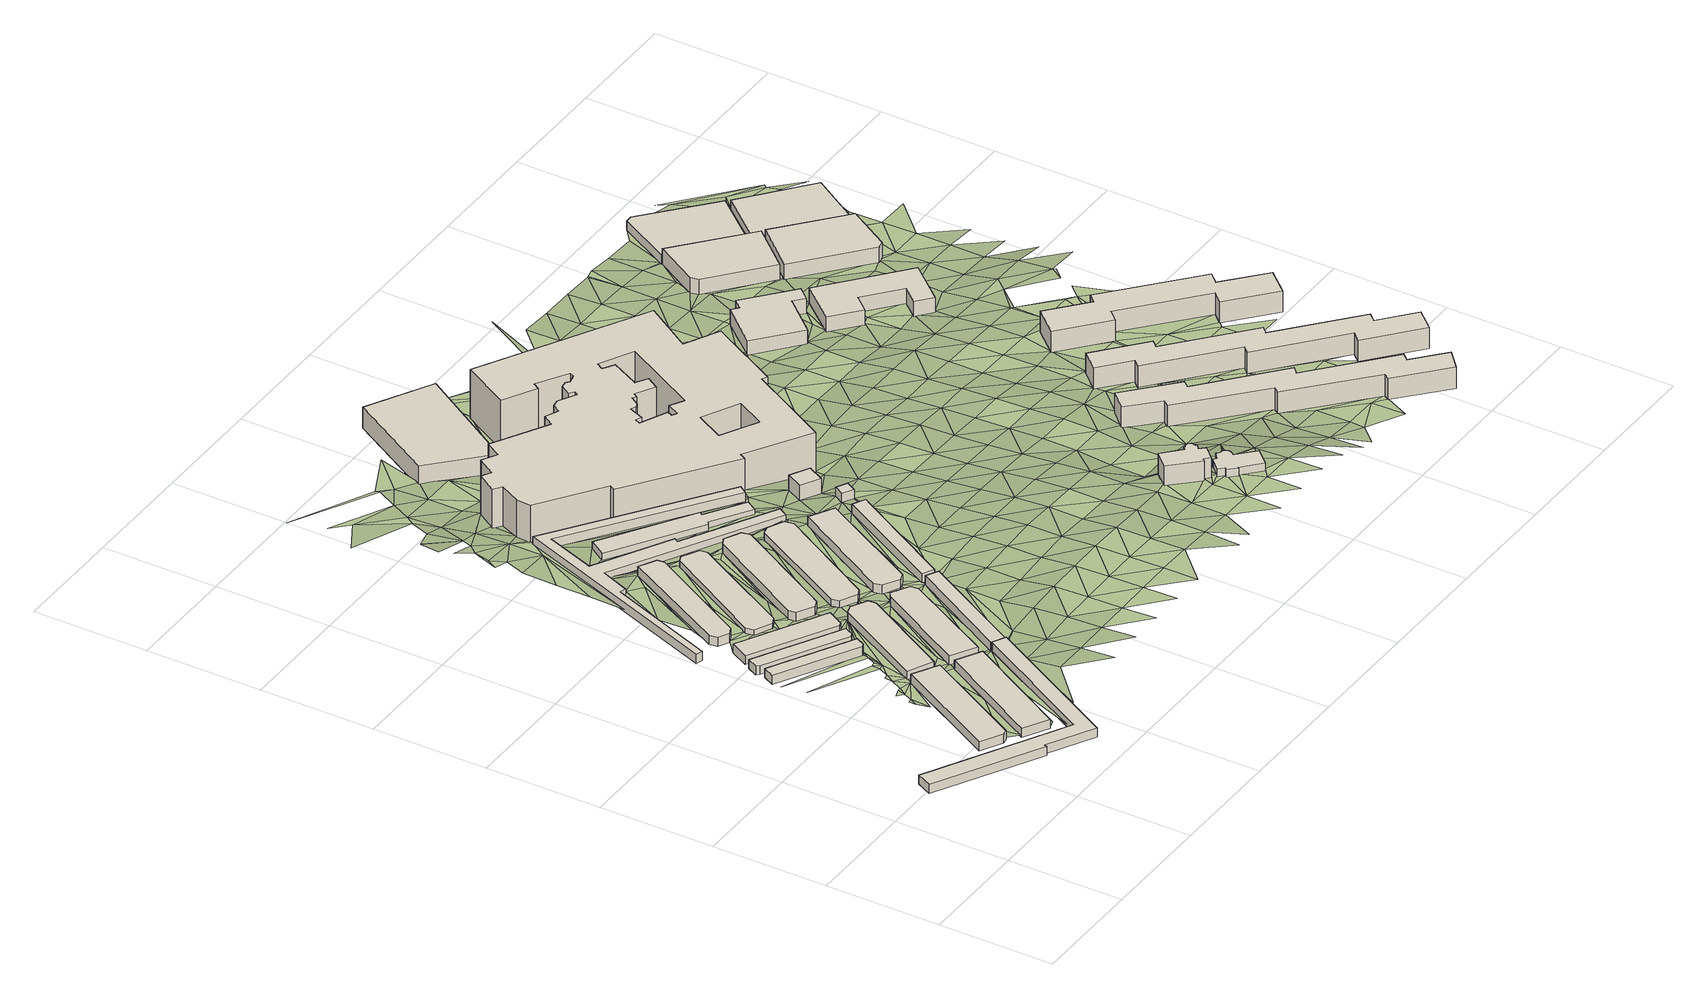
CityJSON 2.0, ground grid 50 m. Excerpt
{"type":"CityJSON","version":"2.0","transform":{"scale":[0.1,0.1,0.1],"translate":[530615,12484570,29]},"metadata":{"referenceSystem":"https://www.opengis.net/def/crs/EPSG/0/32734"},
"CityObjects":{
"building1":{"type":"Building","attributes":{"building":"warehouse","building:levels":1,"building_height":4.1,"plus_code":"4FRW3F64+XH9","ground_height":46.76,"roof_height":50.86},"geometry":[{"type":"Solid","lod":"1","boundaries":[[[[0,1,2,3]],[[1,4,5,2]],[[4,6,7,5]],[[6,8,9,7]],[[8,10,11,9]],[[10,12,13,11]],[[12,14,15,13]],[[14,0,3,15]],[[3,2,5,7,9,11,13,15]],[[14,12,10,8,6,4,1,0]]]]}]},
"building2":{"type":"Building","attributes":{"building":"warehouse","building:levels":1,"building_height":4.1,"plus_code":"4FRW3F74+3M9","ground_height":46.77,"roof_height":50.87},"geometry":[{"type":"Solid","lod":"1","boundaries":[[[[16,17,18,19]],[[17,20,21,18]],[[20,22,23,21]],[[22,24,25,23]],[[24,16,19,25]],[[19,18,21,23,25]],[[24,22,20,17,16]]]]}]},
"building3":{"type":"Building","attributes":{"building":"warehouse","building:levels":1,"building_height":4.1,"plus_code":"4FRW3F74+2QM","ground_height":46.76,"roof_height":50.86},"geometry":[{"type":"Solid","lod":"1","boundaries":[[[[26,27,28,29]],[[27,30,31,28]],[[30,32,33,31]],[[32,26,29,33]],[[29,28,31,33]],[[32,30,27,26]]]]}]},
"building4":{"type":"Building","attributes":{"building":"warehouse","building:levels":1,"building_height":4.1,"plus_code":"4FRW3F74+7MX","ground_height":46.23,"roof_height":50.33},"geometry":[{"type":"Solid","lod":"1","boundaries":[[[[34,35,36,37]],[[35,38,39,36]],[[38,40,41,39]],[[40,42,43,41]],[[42,34,37,43]],[[37,36,39,41,43]],[[42,40,38,35,34]]]]}]},
"building5":{"type":"Building","attributes":{"building":"warehouse","building:levels":1,"building_height":4.1,"plus_code":"4FRW3F74+8PF","ground_height":45.76,"roof_height":49.86},"geometry":[{"type":"Solid","lod":"1","boundaries":[[[[44,45,46,47]],[[45,48,49,46]],[[48,50,51,49]],[[50,52,53,51]],[[52,54,55,53]],[[54,44,47,55]],[[47,46,49,51,53,55]],[[54,52,50,48,45,44]]]]}]},
"building6":{"type":"Building","attributes":{"building":"warehouse","building:levels":1,"building_height":4.1,"plus_code":"4FRW3F74+9P4","ground_height":45.61,"roof_height":49.71},"geometry":[{"type":"Solid","lod":"1","boundaries":[[[[56,57,58,59]],[[57,60,61,58]],[[60,62,63,61]],[[62,64,65,63]],[[64,56,59,65]],[[59,58,61,63,65]],[[64,62,60,57,56]]]]}]},
"building7":{"type":"Building","attributes":{"building":"warehouse","building:levels":1,"building_height":4.1,"plus_code":"4FRW3F74+6RJ","ground_height":45.65,"roof_height":49.75},"geometry":[{"type":"Solid","lod":"1","boundaries":[[[[66,67,68,69]],[[67,70,71,68]],[[70,72,73,71]],[[72,74,75,73]],[[74,76,77,75]],[[76,66,69,77]],[[69,68,71,73,75,77]],[[76,74,72,70,67,66]]]]}]},
"building8":{"type":"Building","attributes":{"building":"warehouse","building:levels":1,"building_height":4.1,"plus_code":"4FRW3F74+GP9","ground_height":44.74,"roof_height":48.84},"geometry":[{"type":"Solid","lod":"1","boundaries":[[[[78,79,80,81]],[[79,82,83,80]],[[82,84,85,83]],[[84,86,87,85]],[[86,88,89,87]],[[88,90,91,89]],[[90,78,81,91]],[[81,80,83,85,87,89,91]],[[90,88,86,84,82,79,78]]]]}]},
"building9":{"type":"Building","attributes":{"building":"warehouse","building:levels":1,"building_height":4.1,"plus_code":"4FRW3F74+5VW","ground_height":46.12,"roof_height":50.22},"geometry":[{"type":"Solid","lod":"1","boundaries":[[[[92,93,94,95]],[[93,96,97,94]],[[96,98,99,97]],[[98,100,101,99]],[[100,102,103,101]],[[102,92,95,103]],[[95,94,97,99,101,103]],[[102,100,98,96,93,92]]]]}]},
"building10":{"type":"Building","attributes":{"building":"warehouse","building:levels":1,"building_height":4.1,"plus_code":"4FRW3F74+FRJ","ground_height":43.19,"roof_height":47.29},"geometry":[{"type":"Solid","lod":"1","boundaries":[[[[104,105,106,107]],[[105,108,109,106]],[[108,110,111,109]],[[110,112,113,111]],[[112,114,115,113]],[[114,116,117,115]],[[116,118,119,117]],[[118,104,107,119]],[[107,106,109,111,113,115,117,119]],[[118,116,114,112,110,108,105,104]]]]}]},
"building11":{"type":"Building","attributes":{"building":"warehouse","building:levels":1,"building_height":4.1,"plus_code":"4FRW3F74+5WQ","ground_height":45.74,"roof_height":49.84},"geometry":[{"type":"Solid","lod":"1","boundaries":[[[[120,121,122,123]],[[121,124,125,122]],[[124,126,127,125]],[[126,120,123,127]],[[123,122,125,127]],[[126,124,121,120]]]]}]},
"building12":{"type":"Building","attributes":{"building":"warehouse","building:levels":1,"building_height":4.1,"plus_code":"4FRW3F74+FV4","ground_height":45.01,"roof_height":49.11},"geometry":[{"type":"Solid","lod":"1","boundaries":[[[[128,129,130,131]],[[129,132,133,130]],[[132,134,135,133]],[[134,136,137,135]],[[136,138,139,137]],[[138,140,141,139]],[[140,142,143,141]],[[142,128,131,143]],[[131,130,133,135,137,139,141,143]],[[142,140,138,136,134,132,129,128]]]]}]},
"building13":{"type":"Building","attributes":{"building":"warehouse","building:levels":1,"building_height":4.1,"plus_code":"4FRW3F74+JV7","ground_height":41.82,"roof_height":45.92},"geometry":[{"type":"Solid","lod":"1","boundaries":[[[[144,145,146,147]],[[145,148,149,146]],[[148,150,151,149]],[[150,152,153,151]],[[152,154,155,153]],[[154,156,157,155]],[[156,158,159,157]],[[158,160,161,159]],[[160,162,163,161]],[[162,164,165,163]],[[164,166,167,165]],[[166,168,169,167]],[[168,170,171,169]],[[170,144,147,171]],[[147,146,149,151,153,155,157,159,161,163,165,167,169,171]],[[170,168,166,164,162,160,158,156,154,152,150,148,145,144]]]]}]},
"building14":{"type":"Building","attributes":{"building":"warehouse","building:levels":1,"building_height":4.1,"plus_code":"4FRW3F74+CW9","ground_height":43.89,"roof_height":47.99},"geometry":[{"type":"Solid","lod":"1","boundaries":[[[[172,173,174,175]],[[173,176,177,174]],[[176,178,179,177]],[[178,180,181,179]],[[180,182,183,181]],[[182,184,185,183]],[[184,186,187,185]],[[186,172,175,187]],[[175,174,177,179,181,183,185,187]],[[186,184,182,180,178,176,173,172]]]]}]},
"building15":{"type":"Building","attributes":{"building":"warehouse","building:levels":1,"building_height":4.1,"plus_code":"4FRW3F75+92M","ground_height":44.76,"roof_height":48.86},"geometry":[{"type":"Solid","lod":"1","boundaries":[[[[188,189,190,191]],[[189,192,193,190]],[[192,194,195,193]],[[194,196,197,195]],[[196,198,199,197]],[[198,188,191,199]],[[191,190,193,195,197,199]],[[198,196,194,192,189,188]]]]}]},
"building16":{"type":"Building","attributes":{"building":"warehouse","building:levels":1,"building_height":4.1,"plus_code":"4FRW3F74+MW2","ground_height":40.98,"roof_height":45.08},"geometry":[{"type":"Solid","lod":"1","boundaries":[[[[200,201,202,203]],[[201,204,205,202]],[[204,206,207,205]],[[206,208,209,207]],[[208,210,211,209]],[[210,212,213,211]],[[212,214,215,213]],[[214,200,203,215]],[[203,202,205,207,209,211,213,215]],[[214,212,210,208,206,204,201,200]]]]}]},
"building17":{"type":"Building","attributes":{"building":"warehouse","building:levels":1,"building_height":4.1,"plus_code":"4FRW3F75+933","ground_height":44.82,"roof_height":48.92},"geometry":[{"type":"Solid","lod":"1","boundaries":[[[[216,217,218,219]],[[217,220,221,218]],[[220,222,223,221]],[[222,216,219,223]],[[219,218,221,223]],[[222,220,217,216]]]]}]},
"building18":{"type":"Building","attributes":{"building":"yes","building:levels":1,"building_height":4.1,"plus_code":"4FRW3F75+F56","ground_height":43.96,"roof_height":48.06},"geometry":[{"type":"Solid","lod":"1","boundaries":[[[[224,225,226,227]],[[225,228,229,226]],[[228,230,231,229]],[[230,224,227,231]],[[227,226,229,231]],[[230,228,225,224]]]]}]},
"building19":{"type":"Building","attributes":{"address":"Store-All 16 Pickwick Road Salt River Cape Town","building":"office","building:levels":2,"building_height":6.9,"plus_code":"4FRW3F75+G4H","ground_height":42.12,"roof_height":49.02},"geometry":[{"type":"Solid","lod":"1","boundaries":[[[[232,233,234,235]],[[233,236,237,234]],[[236,238,239,237]],[[238,232,235,239]],[[235,234,237,239]],[[238,236,233,232]]]]}]},
"building20":{"type":"Building","attributes":{"building":"parking","building:levels":3,"amenity":"parking","building_height":9.7,"plus_code":"4FRW3F84+2XW","ground_height":35.59,"roof_height":45.29},"geometry":[{"type":"Solid","lod":"1","boundaries":[[[[240,241,242,243]],[[241,244,245,242]],[[244,246,247,245]],[[246,240,243,247]],[[243,242,245,247]],[[246,244,241,240]]]]}]},
"building21":{"type":"Building","attributes":{"address":"Upper East Side 31 Brickfield Road 7935 Cape Town","building":"apartments","building:levels":8,"building:flats":"250","building_height":23.7,"plus_code":"4FRW3F74+QXM","ground_height":33.97,"roof_height":57.67},"geometry":[{"type":"Solid","lod":"1","boundaries":[[[[248,249,250,251]],[[249,252,253,250]],[[252,254,255,253]],[[254,256,257,255]],[[256,258,259,257]],[[258,260,261,259]],[[260,262,263,261]],[[262,264,265,263]],[[264,266,267,265]],[[266,268,269,267]],[[268,270,271,269]],[[270,272,273,271]],[[272,274,275,273]],[[274,276,277,275]],[[276,278,279,277]],[[278,280,281,279]],[[280,282,283,281]],[[282,284,285,283]],[[284,286,287,285]],[[286,288,289,287]],[[288,290,291,289]],[[290,292,293,291]],[[292,294,295,293]],[[294,296,297,295]],[[296,298,299,297]],[[298,300,301,299]],[[300,302,303,301]],[[302,304,305,303]],[[304,306,307,305]],[[306,308,309,307]],[[308,310,311,309]],[[310,312,313,311]],[[312,314,315,313]],[[314,316,317,315]],[[316,318,319,317]],[[318,248,251,319]],[[320,321,322,323]],[[321,324,325,322]],[[324,326,327,325]],[[326,328,329,327]],[[328,330,331,329]],[[330,332,333,331]],[[332,334,335,333]],[[334,336,337,335]],[[336,338,339,337]],[[338,340,341,339]],[[340,342,343,341]],[[342,344,345,343]],[[344,346,347,345]],[[346,348,349,347]],[[348,350,351,349]],[[350,352,353,351]],[[352,354,355,353]],[[354,356,357,355]],[[356,358,359,357]],[[358,360,361,359]],[[360,320,323,361]],[[362,363,364,365]],[[363,366,367,364]],[[366,368,369,367]],[[368,362,365,369]],[[251,250,253,255,257,259,261,263,265,267,269,271,273,275,277,279,281,283,285,287,289,291,293,295,297,299,301,303,305,307,309,311,313,315,317,319],[323,322,325,327,329,331,333,335,337,339,341,343,345,347,349,351,353,355,357,359,361],[365,364,367,369]],[[318,316,314,312,310,308,306,304,302,300,298,296,294,292,290,288,286,284,282,280,278,276,274,272,270,268,266,264,262,260,258,256,254,252,249,248],[360,358,356,354,352,350,348,346,344,342,340,338,336,334,332,330,328,326,324,321,320],[368,366,363,362]]]]}]},
"building22":{"type":"Building","attributes":{"address":"Browning Road Salt River Cape Town","building":"university","building:levels":3,"operator":"Cape Peninsula University of Technology","building_height":9.7,"plus_code":"4FRW3F75+3FM","ground_height":47.12,"roof_height":56.82},"geometry":[{"type":"Solid","lod":"1","boundaries":[[[[370,371,372,373]],[[371,374,375,372]],[[374,376,377,375]],[[376,378,379,377]],[[378,380,381,379]],[[380,382,383,381]],[[382,384,385,383]],[[384,386,387,385]],[[386,388,389,387]],[[388,390,391,389]],[[390,392,393,391]],[[392,394,395,393]],[[394,396,397,395]],[[396,398,399,397]],[[398,370,373,399]],[[373,372,375,377,379,381,383,385,387,389,391,393,395,397,399]],[[398,396,394,392,390,388,386,384,382,380,378,376,374,371,370]]]]}]},
"building23":{"type":"Building","attributes":{"address":"Browning Road Salt River Cape Town","building":"university","building:levels":1,"operator":"Cape Peninsula University of Technology","building_height":4.1,"plus_code":"4FRW3F75+2GG","ground_height":47.12,"roof_height":51.22},"geometry":[{"type":"Solid","lod":"1","boundaries":[[[[400,401,402,403]],[[401,404,405,402]],[[404,406,407,405]],[[406,408,409,407]],[[408,410,411,409]],[[410,412,413,411]],[[412,414,415,413]],[[414,416,417,415]],[[416,418,419,417]],[[418,420,421,419]],[[420,422,423,421]],[[422,424,425,423]],[[424,426,427,425]],[[426,428,429,427]],[[428,430,431,429]],[[430,400,403,431]],[[403,402,405,407,409,411,413,415,417,419,421,423,425,427,429,431]],[[430,428,426,424,422,420,418,416,414,412,410,408,406,404,401,400]]]]}]},
"building24":{"type":"Building","attributes":{"address":"Salt River Cape Town","building":"dormitory","building:levels":3,"beds":"74","residential":"university","building_height":9.7,"plus_code":"4FRW3F75+3QG","ground_height":37.99,"roof_height":47.69},"geometry":[{"type":"Solid","lod":"1","boundaries":[[[[432,433,434,435]],[[433,436,437,434]],[[436,438,439,437]],[[438,440,441,439]],[[440,442,443,441]],[[442,444,445,443]],[[444,446,447,445]],[[446,448,449,447]],[[448,450,451,449]],[[450,452,453,451]],[[452,454,455,453]],[[454,456,457,455]],[[456,458,459,457]],[[458,460,461,459]],[[460,462,463,461]],[[462,432,435,463]],[[435,434,437,439,441,443,445,447,449,451,453,455,457,459,461,463]],[[462,460,458,456,454,452,450,448,446,444,442,440,438,436,433,432]]]]}]},
"building25":{"type":"Building","attributes":{"address":"Salt River Cape Town","building":"industrial","building:levels":2,"building_height":6.9,"plus_code":"4FRW3F75+RH3","ground_height":33.35,"roof_height":40.25},"geometry":[{"type":"Solid","lod":"1","boundaries":[[[[464,465,466,467]],[[465,468,469,466]],[[468,470,471,469]],[[470,472,473,471]],[[472,474,475,473]],[[474,476,477,475]],[[476,478,479,477]],[[478,464,467,479]],[[467,466,469,471,473,475,477,479]],[[478,476,474,472,470,468,465,464]]]]}]},
"building26":{"type":"Building","attributes":{"address":"Salt River Cape Town","building":"dormitory","building:levels":3,"beds":"74","residential":"university","building_height":9.7,"plus_code":"4FRW3F75+5V7","ground_height":37.46,"roof_height":47.16},"geometry":[{"type":"Solid","lod":"1","boundaries":[[[[480,481,482,483]],[[481,484,485,482]],[[484,486,487,485]],[[486,488,489,487]],[[488,490,491,489]],[[490,492,493,491]],[[492,494,495,493]],[[494,496,497,495]],[[496,498,499,497]],[[498,500,501,499]],[[500,502,503,501]],[[502,504,505,503]],[[504,506,507,505]],[[506,508,509,507]],[[508,510,511,509]],[[510,480,483,511]],[[483,482,485,487,489,491,493,495,497,499,501,503,505,507,509,511]],[[510,508,506,504,502,500,498,496,494,492,490,488,486,484,481,480]]]]}]},
"building27":{"type":"Building","attributes":{"address":"Salt River Cape Town","building":"industrial","building:levels":2,"building_height":6.9,"plus_code":"4FRW3F75+MPQ","ground_height":33.35,"roof_height":40.25},"geometry":[{"type":"Solid","lod":"1","boundaries":[[[[512,513,514,515]],[[513,516,517,514]],[[516,518,519,517]],[[518,520,521,519]],[[520,522,523,521]],[[522,524,525,523]],[[524,526,527,525]],[[526,512,515,527]],[[515,514,517,519,521,523,525,527]],[[526,524,522,520,518,516,513,512]]]]}]},
"building28":{"type":"Building","attributes":{"address":"Salt River Cape Town","building":"dormitory","building:levels":3,"beds":"45","residential":"university","building_height":9.7,"plus_code":"4FRW3F75+8WF","ground_height":37.15,"roof_height":46.85},"geometry":[{"type":"Solid","lod":"1","boundaries":[[[[528,529,530,531]],[[529,532,533,530]],[[532,534,535,533]],[[534,536,537,535]],[[536,538,539,537]],[[538,540,541,539]],[[540,542,543,541]],[[542,544,545,543]],[[544,546,547,545]],[[546,548,549,547]],[[548,550,551,549]],[[550,528,531,551]],[[531,530,533,535,537,539,541,543,545,547,549,551]],[[550,548,546,544,542,540,538,536,534,532,529,528]]]]}]},
"building29":{"type":"Building","attributes":{"address":"Salt River Cape Town","building":"industrial","building:levels":2,"building_height":6.9,"plus_code":"4FRW3F75+WMG","ground_height":31.32,"roof_height":38.22},"geometry":[{"type":"Solid","lod":"1","boundaries":[[[[552,553,554,555]],[[553,556,557,554]],[[556,558,559,557]],[[558,560,561,559]],[[560,552,555,561]],[[555,554,557,559,561]],[[560,558,556,553,552]]]]}]},
"building30":{"type":"Building","attributes":{"address":"Cape Sidecar Adventures 1 Dickens Road Salt River Cape Town","building":"industrial","building:levels":2,"building_height":6.9,"plus_code":"4FRW3F75+RRC","ground_height":31.32,"roof_height":38.22},"geometry":[{"type":"Solid","lod":"1","boundaries":[[[[562,563,564,565]],[[563,566,567,564]],[[566,568,569,567]],[[568,570,571,569]],[[570,562,565,571]],[[565,564,567,569,571]],[[570,568,566,563,562]]]]}]},
"building31":{"type":"Building","attributes":{"address":"Salt River Cape Town","building":"industrial","building:levels":1,"building_height":4.1,"plus_code":"4FRW3F85+2PP","ground_height":30.92,"roof_height":35.02},"geometry":[{"type":"Solid","lod":"1","boundaries":[[[[572,573,574,575]],[[573,576,577,574]],[[576,578,579,577]],[[578,580,581,579]],[[580,572,575,581]],[[575,574,577,579,581]],[[580,578,576,573,572]]]]}]},
"building32":{"type":"Building","attributes":{"address":"Salt River Cape Town","building":"industrial","building:levels":1,"building_height":4.1,"plus_code":"4FRW3F75+VV5","ground_height":30.38,"roof_height":34.48},"geometry":[{"type":"Solid","lod":"1","boundaries":[[[[582,583,584,585]],[[583,586,587,584]],[[586,588,589,587]],[[588,582,585,589]],[[585,584,587,589]],[[588,586,583,582]]]]}]},
"terrain1":{"type":"TINRelief","geometry":[{"type":"CompositeSurface","lod":"1","boundaries":[[[590,591,592]],[[590,593,591]],[[591,24,592]],[[594,595,596]],[[594,596,597]],[[596,595,16]],[[598,599,600]],[[601,599,598]],[[596,16,598]],[[602,603,604]],[[593,24,591]],[[605,593,590]],[[598,16,601]],[[601,16,606]],[[607,608,609]],[[606,16,610]],[[606,611,612]],[[611,606,610]],[[610,16,613]],[[614,615,616]],[[24,613,16]],[[617,611,610]],[[30,603,602]],[[611,617,608]],[[24,593,605]],[[610,613,618]],[[602,619,12]],[[608,617,609]],[[618,613,24]],[[620,609,617]],[[621,34,622]],[[620,617,615]],[[623,56,624]],[[617,625,615]],[[24,626,618]],[[44,627,628]],[[24,605,626]],[[629,10,630]],[[631,632,628]],[[625,616,615]],[[624,56,633]],[[623,634,635]],[[629,636,637]],[[618,626,638]],[[617,610,639]],[[623,624,634]],[[605,30,626]],[[640,633,56]],[[625,617,639]],[[621,622,641]],[[30,602,12]],[[626,30,642]],[[635,634,643]],[[644,624,633]],[[628,627,631]],[[639,622,625]],[[78,645,646]],[[638,647,618]],[[648,644,633]],[[642,30,12]],[[649,650,645]],[[622,639,641]],[[651,631,627]],[[652,629,637]],[[633,653,648]],[[641,639,627]],[[654,642,12]],[[655,656,657]],[[93,638,626]],[[637,658,652]],[[640,653,633]],[[654,12,659]],[[660,650,661]],[[651,627,639]],[[10,659,12]],[[653,662,648]],[[659,663,654]],[[651,664,640]],[[661,650,649]],[[651,639,664]],[[659,10,663]],[[635,643,665]],[[629,666,10]],[[667,618,647]],[[652,666,629]],[[662,668,648]],[[649,645,78]],[[640,664,639]],[[653,640,669]],[[634,670,643]],[[671,672,657]],[[673,642,654]],[[640,639,72]],[[638,93,647]],[[663,10,674]],[[672,671,675]],[[676,669,640]],[[674,10,666]],[[640,72,676]],[[78,661,649]],[[661,677,678]],[[676,679,669]],[[675,671,680]],[[681,682,683]],[[666,652,684]],[[78,677,661]],[[682,681,685]],[[652,686,684]],[[676,687,679]],[[688,676,72]],[[688,72,70]],[[680,671,683]],[[648,668,689]],[[642,673,100]],[[93,667,647]],[[671,657,656]],[[665,643,670]],[[677,690,678]],[[691,685,692]],[[666,693,674]],[[92,70,667]],[[662,136,668]],[[676,688,694]],[[695,681,683]],[[688,70,694]],[[78,690,677]],[[684,696,666]],[[663,674,697]],[[685,681,695]],[[92,667,93]],[[698,699,700]],[[92,694,70]],[[654,126,673]],[[666,696,693]],[[695,683,671]],[[692,685,695]],[[700,699,701]],[[702,678,690]],[[690,665,703]],[[687,704,679]],[[92,705,694]],[[670,703,665]],[[699,706,701]],[[707,694,708]],[[674,693,709]],[[692,710,699]],[[690,703,702]],[[705,708,694]],[[711,712,713]],[[714,696,684]],[[702,114,678]],[[705,92,102]],[[710,692,695]],[[715,716,717]],[[671,656,695]],[[702,703,670]],[[668,718,689]],[[713,712,719]],[[124,663,697]],[[674,709,697]],[[684,720,714]],[[668,136,718]],[[713,721,711]],[[673,126,100]],[[706,699,722]],[[707,708,723]],[[102,724,705]],[[722,699,710]],[[695,656,725]],[[126,102,100]],[[695,726,710]],[[727,693,696]],[[725,726,695]],[[714,728,696]],[[724,102,126]],[[706,722,717]],[[715,729,730]],[[704,129,679]],[[693,727,709]],[[696,728,727]],[[715,717,731]],[[732,710,726]],[[136,689,718]],[[724,126,733]],[[724,733,734]],[[712,735,719]],[[717,722,731]],[[736,704,687]],[[114,689,134]],[[737,722,710]],[[738,725,656]],[[136,134,689]],[[731,729,715]],[[709,739,697]],[[733,126,740]],[[741,678,114]],[[742,732,726]],[[737,710,732]],[[740,126,124]],[[743,707,723]],[[728,714,744]],[[745,734,733]],[[739,709,727]],[[740,746,733]],[[721,747,711]],[[731,722,748]],[[740,124,746]],[[714,749,744]],[[750,723,708]],[[124,697,751]],[[737,748,722]],[[697,739,751]],[[752,721,753]],[[754,755,756]],[[757,735,712]],[[725,738,758]],[[727,728,759]],[[760,134,132]],[[124,761,746]],[[744,762,728]],[[763,729,731]],[[748,763,731]],[[704,736,129]],[[129,760,132]],[[741,114,134]],[[739,727,759]],[[761,124,751]],[[760,129,736]],[[728,762,759]],[[752,747,721]],[[764,734,745]],[[757,712,212]],[[765,748,737]],[[736,178,760]],[[735,164,719]],[[765,737,766]],[[767,746,761]],[[760,741,134]],[[763,768,729]],[[739,769,751]],[[729,768,754]],[[743,723,750]],[[733,220,745]],[[763,748,765]],[[738,656,166]],[[770,762,744]],[[771,752,753]],[[769,739,759]],[[754,768,755]],[[772,770,744]],[[178,741,760]],[[751,773,761]],[[768,763,774]],[[747,752,775]],[[773,751,769]],[[764,188,734]],[[763,765,776]],[[759,762,777]],[[164,735,757]],[[747,775,778]],[[770,779,762]],[[767,217,746]],[[741,178,780]],[[765,781,782]],[[761,783,767]],[[776,774,763]],[[741,780,743]],[[759,777,769]],[[776,765,782]],[[755,768,784]],[[220,764,745]],[[761,773,783]],[[762,779,777]],[[741,743,750]],[[775,752,771]],[[782,781,785]],[[786,787,212]],[[757,212,164]],[[770,772,788]],[[784,768,774]],[[782,785,776]],[[773,769,789]],[[783,790,767]],[[738,166,791]],[[741,750,792]],[[738,791,793]],[[779,770,788]],[[777,789,769]],[[792,750,188]],[[792,771,741]],[[794,767,790]],[[776,795,774]],[[787,164,212]],[[783,773,796]],[[795,776,785]],[[771,797,775]],[[188,764,220]],[[794,217,767]],[[787,775,797]],[[792,797,771]],[[789,796,773]],[[779,798,777]],[[788,799,779]],[[795,785,800]],[[801,790,783]],[[792,188,225]],[[797,802,787]],[[798,789,777]],[[797,792,803]],[[164,787,802]],[[220,225,188]],[[796,801,783]],[[779,799,798]],[[800,785,804]],[[793,791,166]],[[802,166,164]],[[225,220,217]],[[217,794,805]],[[792,224,803]],[[224,792,225]],[[794,790,806]],[[793,166,802]],[[801,807,790]],[[797,808,802]],[[796,789,809]],[[810,799,788]],[[797,803,808]],[[789,798,811]],[[795,800,812]],[[228,217,805]],[[225,217,228]],[[806,805,794]],[[808,793,802]],[[806,790,807]],[[810,788,813]],[[814,800,804]],[[801,796,809]],[[808,815,793]],[[789,811,809]],[[816,803,224]],[[814,812,800]],[[798,799,817]],[[805,818,228]],[[810,819,799]],[[224,230,816]],[[795,812,820]],[[801,821,807]],[[805,806,818]],[[820,822,795]],[[811,798,817]],[[230,228,818]],[[801,809,821]],[[799,819,817]],[[823,815,808]],[[816,230,824]],[[812,814,825]],[[806,807,826]],[[825,814,827]],[[811,828,809]],[[818,824,230]],[[821,826,807]],[[829,816,830]],[[831,810,832]],[[808,829,823]],[[819,810,831]],[[828,811,817]],[[833,834,835]],[[836,818,806]],[[837,795,822]],[[830,816,824]],[[812,825,838]],[[820,812,839]],[[809,840,821]],[[833,835,841]],[[826,836,806]],[[840,809,828]],[[812,838,839]],[[830,823,829]],[[842,822,820]],[[825,843,838]],[[824,818,844]],[[817,819,845]],[[846,847,848]],[[833,849,850]],[[851,819,831]],[[841,852,833]],[[833,852,849]],[[836,844,818]],[[853,854,841]],[[843,855,838]],[[826,821,856]],[[817,845,828]],[[821,840,857]],[[819,851,845]],[[858,855,843]],[[841,854,852]],[[849,852,859]],[[860,852,854]],[[830,824,861]],[[826,856,836]],[[862,855,858]],[[852,860,859]],[[863,838,855]],[[863,839,838]],[[844,864,824]],[[821,857,856]],[[828,865,840]],[[822,842,837]],[[866,859,860]],[[839,863,867]],[[868,846,848]],[[861,823,830]],[[859,866,869]],[[851,831,870]],[[824,864,861]],[[828,845,865]],[[871,867,863]],[[844,836,872]],[[873,870,831]],[[840,874,857]],[[866,860,875]],[[876,845,851]],[[836,856,872]],[[875,860,877]],[[878,867,871]],[[879,866,875]],[[874,840,865]],[[880,823,861]],[[881,882,871]],[[864,844,883]],[[845,876,865]],[[851,870,884]],[[885,837,842]],[[871,882,878]],[[857,886,856]],[[876,851,887]],[[872,883,844]],[[888,823,880]],[[884,887,851]],[[857,874,886]],[[877,889,875]],[[890,885,842]],[[891,861,864]],[[394,865,876]],[[856,892,872]],[[891,864,883]],[[890,893,885]],[[888,894,823]],[[889,895,875]],[[865,896,874]],[[886,892,856]],[[870,897,884]],[[861,898,880]],[[865,394,896]],[[899,895,900]],[[887,884,901]],[[883,872,902]],[[889,877,903]],[[861,891,898]],[[900,895,889]],[[904,870,905]],[[842,906,890]],[[907,899,900]],[[908,897,870]],[[909,901,884]],[[910,887,901]],[[897,909,884]],[[904,908,870]],[[892,902,872]],[[911,907,912]],[[886,874,913]],[[896,914,874]],[[392,390,394]],[[896,394,390]],[[897,915,909]],[[888,880,916]],[[890,917,893]],[[909,374,901]],[[880,898,918]],[[891,883,919]],[[892,886,913]],[[903,900,889]],[[902,920,883]],[[913,874,914]],[[896,390,386]],[[894,888,921]],[[912,907,903]],[[922,374,909]],[[390,388,386]],[[900,903,907]],[[916,880,918]],[[374,378,376]],[[923,908,924]],[[908,904,924]],[[898,891,919]],[[916,921,888]],[[919,883,920]],[[378,382,380]],[[378,374,410]],[[410,374,922]],[[917,890,906]],[[386,925,896]],[[410,922,926]],[[927,382,378]],[[384,382,927]],[[902,892,928]],[[914,896,925]],[[893,917,929]],[[913,930,892]],[[386,384,925]],[[378,410,927]],[[931,918,898]],[[904,932,924]],[[842,278,906]],[[920,902,928]],[[933,934,410]],[[927,925,384]],[[931,898,919]],[[927,410,934]],[[892,930,928]],[[932,904,935]],[[936,921,916]],[[914,937,913]],[[938,939,940]],[[924,932,940]],[[914,925,937]],[[917,906,929]],[[916,918,941]],[[918,931,942]],[[938,943,944]],[[945,919,920]],[[930,913,946]],[[943,938,940]],[[927,934,947]],[[934,948,947]],[[928,949,920]],[[948,944,947]],[[906,950,929]],[[925,927,947]],[[932,943,940]],[[921,936,951]],[[941,918,942]],[[937,946,913]],[[936,916,952]],[[919,945,931]],[[945,920,949]],[[944,943,947]],[[930,953,928]],[[954,950,906]],[[925,955,937]],[[952,916,941]],[[930,946,953]],[[931,956,942]],[[957,943,932]],[[950,958,929]],[[947,955,925]],[[949,928,959]],[[960,951,961]],[[931,945,956]],[[957,932,962]],[[963,946,937]],[[906,278,954]],[[964,936,952]],[[928,953,959]],[[951,936,964]],[[960,961,278]],[[965,937,955]],[[958,950,966]],[[967,941,942]],[[949,968,945]],[[943,969,947]],[[956,970,942]],[[943,957,971]],[[937,965,963]],[[954,966,950]],[[949,959,968]],[[961,951,972]],[[952,941,967]],[[973,953,946]],[[969,955,947]],[[967,942,970]],[[969,943,971]],[[958,974,929]],[[945,975,956]],[[963,973,946]],[[959,953,973]],[[951,964,972]],[[965,955,976]],[[961,977,278]],[[966,978,958]],[[961,972,977]],[[975,945,968]],[[979,964,952]],[[963,965,980]],[[970,956,981]],[[957,982,971]],[[958,978,983]],[[952,967,979]],[[969,984,955]],[[984,976,955]],[[985,968,959]],[[976,980,965]],[[954,278,986]],[[981,956,975]],[[957,987,982]],[[988,973,963]],[[966,954,989]],[[973,985,959]],[[964,990,972]],[[970,991,967]],[[979,992,964]],[[986,278,977]],[[978,966,989]],[[975,968,993]],[[971,994,969]],[[954,986,989]],[[991,970,981]],[[982,995,971]],[[972,996,977]],[[964,992,990]],[[985,993,968]],[[967,997,979]],[[984,969,994]],[[994,971,995]],[[998,981,975]],[[988,999,973]],[[990,996,972]],[[967,991,997]],[[984,1000,976]],[[983,978,1001]],[[977,1002,986]],[[985,973,1003]],[[989,1004,978]],[[993,998,975]],[[1005,992,979]],[[996,1002,977]],[[982,1006,1007]],[[462,1008,988]],[[999,988,1008]],[[995,982,1009]],[[978,1004,1001]],[[979,997,1005]],[[973,999,1003]],[[986,1010,989]],[[991,981,1011]],[[1012,993,985]],[[994,1000,984]],[[998,1013,981]],[[1014,994,995]],[[1007,1009,982]],[[990,992,1015]],[[1002,1010,986]],[[1012,985,1003]],[[997,991,1011]],[[981,1013,1011]],[[1005,1015,992]],[[1004,989,1016]],[[993,1017,998]],[[999,1008,1018]],[[995,1019,1014]],[[1020,462,1021]],[[1019,995,1009]],[[1014,1000,994]],[[990,1022,996]],[[462,1023,1008]],[[1010,1016,989]],[[1017,993,1012]],[[1002,996,1022]],[[1024,1005,997]],[[1003,999,1025]],[[1023,1018,1008]],[[1026,1013,998]],[[1012,1003,1027]],[[999,1018,1025]],[[1024,997,1011]],[[462,1020,1023]],[[1001,1004,1028]],[[1029,1020,1021]],[[1016,1030,1004]],[[1026,998,1017]],[[1009,1007,1031]],[[1017,1012,1027]],[[1032,1010,1002]],[[1015,1005,1033]],[[1013,1034,1011]],[[1031,1019,1009]],[[1002,1022,1035]],[[1004,1030,1028]],[[1033,1005,1024]],[[1031,1007,1036]],[[458,1029,1021]],[[1037,1014,1019]],[[1002,1035,1032]],[[1026,1034,1013]],[[1016,1010,1038]],[[1023,1020,1039]],[[1040,1017,1027]],[[1041,1024,1011]],[[1033,1042,1015]],[[1039,1020,1029]],[[1017,1040,1026]],[[1030,1016,1038]],[[1018,1023,1043]],[[1042,1044,1015]],[[1038,1010,1032]],[[1041,1011,1034]],[[1022,1045,1035]],[[1019,1031,1037]],[[1045,1022,1046]],[[1047,1040,1027]],[[1048,1031,1036]],[[510,1047,1027]],[[1015,1044,1049]],[[1035,1045,1032]],[[1050,1033,1024]],[[1034,1026,1051]],[[1052,1024,1041]],[[1023,1039,1043]],[[1033,1050,1042]],[[1053,1029,458]],[[1026,1040,1051]],[[1028,1030,1054]],[[1039,1029,1053]],[[1055,458,1056]],[[1037,1031,1048]],[[1038,1057,1030]],[[1050,1024,1052]],[[1042,1058,1044]],[[1041,1034,1059]],[[458,1055,1053]],[[1060,1047,510]],[[1030,1057,1054]],[[1032,1045,1061]],[[1062,1040,1047]],[[1058,1049,1044]],[[1043,1039,1053]],[[1038,1032,1063]],[[1051,1059,1034]],[[1056,1064,1055]],[[512,1058,1042]],[[1047,1060,1062]],[[1065,1051,1040]],[[1061,1045,1066]],[[1067,1050,1052]],[[1066,1045,470]],[[510,1068,1069]],[[1052,1041,1070]],[[1063,1032,1071]],[[1061,1071,1032]],[[1072,1057,1038]],[[1040,1062,1073]],[[1059,1074,1041]],[[1050,1067,1075]],[[1054,1057,1076]],[[1064,1056,1077]],[[510,1069,1060]],[[1078,1053,1055]],[[1067,1052,1070]],[[1038,1063,1072]],[[1070,1041,1074]],[[1079,1076,1057]],[[1060,1073,1062]],[[470,1058,512]],[[1080,1059,1051]],[[470,1081,1066]],[[1051,1065,1080]],[[1055,1064,1078]],[[1069,1068,506]],[[1057,1082,1079]],[[1066,1083,1061]],[[1084,1073,1060]],[[1072,1082,1057]],[[512,1081,470]],[[1085,1075,1067]],[[1070,1085,1067]],[[1081,1083,1066]],[[1069,1084,1060]],[[1086,1070,1074]],[[1087,1074,1059]],[[1088,1053,1078]],[[1071,1061,1089]],[[1084,1090,1073]],[[1077,1091,1064]],[[550,1080,1065]],[[1092,1072,1063]],[[1080,1087,1059]],[[1091,1078,1064]],[[1082,1093,1079]],[[1061,1083,1089]],[[1094,1081,512]],[[1095,1086,1074]],[[1082,1072,1092]],[[1069,506,1096]],[[1083,1081,1097]],[[1095,1074,1087]],[[548,1080,550]],[[1087,1080,1098]],[[1084,1069,1099]],[[1094,512,1100]],[[1082,1101,1093]],[[1082,1092,1101]],[[1099,1069,1096]],[[526,1100,512]],[[506,504,1102]],[[1094,1097,1081]],[[1097,1089,1083]],[[1084,1103,1090]],[[1080,1104,1098]],[[1080,548,1104]],[[1105,1086,1095]],[[1096,506,1102]],[[1098,1106,1087]],[[1084,1099,1107]],[[1105,526,1086]],[[1095,1087,1106]],[[1101,1108,1093]],[[548,1109,1110]],[[1084,1107,1103]],[[1111,1109,548]],[[1104,1110,1098]],[[1110,1104,548]],[[1100,1112,1094]],[[1113,1099,1096]],[[1114,1100,526]],[[1101,1092,1115]],[[1105,1095,1116]],[[1112,1100,1114]],[[1097,562,1089]],[[1095,1106,1116]],[[1117,1097,1094]],[[1109,1118,1110]],[[1108,1101,1119]],[[1109,1111,1118]],[[526,1105,1120]],[[1121,1111,548]],[[552,1115,1092]],[[1117,1094,1112]],[[1116,1120,1105]],[[552,1089,562]],[[1122,1114,526]],[[1118,1123,1110]],[[1114,1117,1112]],[[1124,1116,1106]],[[1120,1122,526]],[[1122,1117,1114]],[[1124,1106,1125]],[[1118,1111,1126]],[[1115,552,1127]],[[1127,552,562]],[[1116,1128,1120]],[[1127,1129,1115]],[[1124,1128,1116]],[[1125,1130,1124]],[[1131,1117,1122]],[[1131,1132,1117]],[[1122,1120,1133]],[[562,1134,1127]],[[1128,1133,1120]],[[1135,1131,1122]],[[1129,572,1115]],[[1132,1131,1136]],[[583,1129,1127]],[[1124,1137,1128]],[[1133,1135,1122]],[[1138,1139,572]],[[1136,1134,562]],[[1128,1140,1133]],[[1131,1135,1141]],[[1129,583,572]],[[1142,1136,1131]],[[1142,1131,1141]],[[1135,1133,1143]],[[1136,1142,1134]],[[1138,572,1144]],[[572,583,1144]],[[1135,1145,1141]],[[1146,1147,1138]],[[1148,1134,1142]],[[1138,1144,1146]],[[1141,1149,1142]],[[1144,583,1150]],[[1134,1148,1151]],[[583,1152,1150]],[[1152,583,1151]],[[1144,1150,1146]],[[1152,1153,1150]]]}]}
},
"vertices":[
[42,420,186],[8,354,186],[8,354,227],[42,420,227],[456,108,186],[456,108,227],[459,118,186],[459,118,227],[658,8,186],[658,8,227],[997,616,186],[997,616,227],[942,646,186],[942,646,227],[634,97,186],[634,97,227],
[599,795,186],[347,339,186],[347,339,227],[599,795,227],[441,288,186],[441,288,227],[465,293,186],[465,293,227],[709,734,186],[709,734,227],
[508,249,186],[615,189,186],[615,189,227],[508,249,227],[871,643,186],[871,643,227],[764,703,186],[764,703,227],
[351,1289,181],[327,1241,181],[327,1241,222],[351,1289,222],[667,1050,181],[667,1050,222],[682,1057,181],[682,1057,222],[703,1095,181],[703,1095,222],
[377,1375,176],[354,1332,176],[354,1332,217],[377,1375,217],[363,1318,176],[363,1318,217],[708,1126,176],[708,1126,217],[725,1132,176],[725,1132,217],[744,1171,176],[744,1171,217],
[437,1482,174],[393,1402,174],[393,1402,215],[437,1482,215],[750,1202,174],[750,1202,215],[767,1207,174],[767,1207,215],[806,1278,174],[806,1278,215],
[729,772,175],[949,1161,175],[949,1161,216],[729,772,216],[946,1195,175],[946,1195,216],[878,1234,175],[878,1234,216],[843,1223,175],[843,1223,216],[622,825,175],[622,825,216],
[699,2063,166],[447,1593,166],[447,1593,207],[699,2063,207],[452,1559,166],[452,1559,207],[499,1534,166],[499,1534,207],[530,1548,166],[530,1548,207],[777,1992,166],[777,1992,207],[773,2022,166],[773,2022,207],
[1031,1149,179],[1006,1131,179],[1006,1131,220],[1031,1149,220],[786,739,179],[786,739,220],[894,677,179],[894,677,220],[1110,1073,179],[1110,1073,220],[1105,1107,179],[1105,1107,220],
[581,1515,150],[588,1480,150],[588,1480,191],[581,1515,191],[659,1442,150],[659,1442,191],[691,1456,150],[691,1456,191],[937,1899,150],[937,1899,191],[933,1931,150],[933,1931,191],[860,1971,150],[860,1971,191],[831,1958,150],[831,1958,191],
[948,656,176],[1003,624,176],[1003,624,217],[948,656,217],[1252,1069,176],[1252,1069,217],[1199,1098,176],[1199,1098,217],
[850,1364,168],[1101,1809,168],[1101,1809,209],[850,1364,209],[1092,1845,168],[1092,1845,209],[1022,1881,168],[1022,1881,209],[991,1865,168],[991,1865,209],[743,1424,168],[743,1424,209],[744,1393,168],[744,1393,209],[819,1352,168],[819,1352,209],
[381,1584,136],[558,2054,136],[558,2054,177],[381,1584,177],[584,2046,136],[584,2046,177],[634,2170,136],[634,2170,177],[1320,1787,136],[1320,1787,177],[1344,1827,136],[1344,1827,177],[956,2044,136],[956,2044,177],[967,2062,136],[967,2062,177],[643,2243,136],[643,2243,177],[722,2458,136],[722,2458,177],[1367,1994,136],[1367,1994,177],[1392,2030,136],[1392,2030,177],[699,2527,136],[699,2527,177],[352,1593,136],[352,1593,177],
[1011,1274,157],[1262,1716,157],[1262,1716,198],[1011,1274,198],[1254,1754,157],[1254,1754,198],[1185,1788,157],[1185,1788,198],[1153,1780,157],[1153,1780,198],[905,1336,157],[905,1336,198],[910,1301,157],[910,1301,198],[983,1261,157],[983,1261,198],
[1420,1629,166],[1317,1688,166],[1317,1688,207],[1420,1629,207],[1065,1245,166],[1065,1245,207],[1073,1210,166],[1073,1210,207],[1141,1170,166],[1141,1170,207],[1174,1182,166],[1174,1182,207],
[751,2252,128],[1124,2009,128],[1124,2009,169],[751,2252,169],[1136,2018,128],[1136,2018,169],[1300,1912,128],[1300,1912,169],[1330,1959,128],[1330,1959,169],[1167,2065,128],[1167,2065,169],[1176,2079,128],[1176,2079,169],[798,2324,128],[798,2324,169],
[1263,1095,167],[1527,1560,167],[1527,1560,208],[1263,1095,208],[1472,1589,167],[1472,1589,208],[1213,1122,167],[1213,1122,208],
[1548,1706,158],[1524,1664,158],[1524,1664,199],[1548,1706,199],[1572,1638,158],[1572,1638,199],[1595,1681,158],[1595,1681,199],
[1513,1892,139],[1475,1820,139],[1475,1820,208],[1513,1892,208],[1558,1776,139],[1558,1776,208],[1596,1848,139],[1596,1848,208],
[1110,3527,74],[886,3143,74],[886,3143,171],[1110,3527,171],[1109,2927,74],[1109,2927,171],[1387,3375,74],[1387,3375,171],
[838,2792,58],[796,2816,58],[796,2816,295],[838,2792,295],[741,2730,58],[741,2730,295],[775,2706,58],[775,2706,295],[730,2615,58],[730,2615,295],[726,2554,58],[726,2554,295],[992,2363,58],[992,2363,295],[980,2340,58],[980,2340,295],[1413,2026,58],[1413,2026,295],[1428,2051,58],[1428,2051,295],[1701,1887,58],[1701,1887,295],[1899,2247,58],[1899,2247,295],[1922,2234,58],[1922,2234,295],[2091,2544,58],[2091,2544,295],[1942,2621,58],[1942,2621,295],[2076,2832,58],[2076,2832,295],[1380,3218,58],[1380,3218,295],[1263,3011,58],[1263,3011,295],[1405,2933,58],[1405,2933,295],[1422,2960,58],[1422,2960,295],[1553,2880,58],[1553,2880,295],[1545,2862,58],[1545,2862,295],[1507,2853,58],[1507,2853,295],[1493,2866,58],[1493,2866,295],[1463,2862,58],[1463,2862,295],[1435,2819,58],[1435,2819,295],[1456,2802,58],[1456,2802,295],[1448,2787,58],[1448,2787,295],[1373,2829,58],[1373,2829,295],[1339,2823,58],[1339,2823,295],[1319,2789,58],[1319,2789,295],[1260,2816,58],[1260,2816,295],[1229,2767,58],[1229,2767,295],[993,2901,58],[993,2901,295],[954,2833,58],[954,2833,295],[888,2870,58],[888,2870,295],[1805,2749,58],[1624,2419,58],[1624,2419,295],[1805,2749,295],[1565,2453,58],[1565,2453,295],[1537,2398,58],[1537,2398,295],[1516,2411,58],[1516,2411,295],[1525,2433,58],[1525,2433,295],[1408,2488,58],[1408,2488,295],[1419,2510,58],[1419,2510,295],[1444,2498,58],[1444,2498,295],[1472,2564,58],[1472,2564,295],[1492,2553,58],[1492,2553,295],[1512,2560,58],[1512,2560,295],[1535,2596,58],[1535,2596,295],[1551,2585,58],[1551,2585,295],[1563,2605,58],[1563,2605,295],[1645,2557,58],[1645,2557,295],[1679,2612,58],[1679,2612,295],[1629,2642,58],[1629,2642,295],[1692,2766,58],[1692,2766,295],[1644,2797,58],[1644,2797,295],[1663,2826,58],[1663,2826,295],[1717,2227,58],[1650,2104,58],[1650,2104,295],[1717,2227,295],[1493,2189,58],[1493,2189,295],[1560,2311,58],[1560,2311,295],
[2323,554,189],[2345,533,189],[2345,533,286],[2323,554,286],[2393,583,189],[2393,583,286],[2371,606,189],[2371,606,286],[2388,621,189],[2388,621,286],[2385,627,189],[2385,627,286],[2389,646,189],[2389,646,286],[2381,657,189],[2381,657,286],[2369,660,189],[2369,660,286],[2356,655,189],[2356,655,286],[2352,658,189],[2352,658,286],[2341,647,189],[2341,647,286],[2266,718,189],[2266,718,286],[2207,655,189],[2207,655,286],[2313,544,189],[2313,544,286],
[2488,534,189],[2489,542,189],[2489,542,230],[2488,534,230],[2483,557,189],[2483,557,230],[2477,562,189],[2477,562,230],[2462,565,189],[2462,565,230],[2449,576,189],[2449,576,230],[2425,554,189],[2425,554,230],[2411,565,189],[2411,565,230],[2363,516,189],[2363,516,230],[2384,494,189],[2384,494,230],[2376,485,189],[2376,485,230],[2409,450,189],[2409,450,230],[2413,454,189],[2413,454,230],[2489,381,189],[2489,381,230],[2549,445,189],[2549,445,230],[2476,516,189],[2476,516,230],
[2636,1137,98],[2567,1066,98],[2567,1066,195],[2636,1137,195],[2687,949,98],[2687,949,195],[2667,924,98],[2667,924,195],[2977,637,98],[2977,637,195],[2960,613,98],[2960,613,195],[3270,329,98],[3270,329,195],[3255,305,98],[3255,305,195],[3452,126,98],[3452,126,195],[3528,194,98],[3528,194,195],[3398,311,98],[3398,311,195],[3423,340,98],[3423,340,195],[3106,621,98],[3106,621,195],[3133,646,98],[3133,646,195],[2815,924,98],[2815,924,195],[2837,951,98],[2837,951,195],
[2482,2399,52],[2615,2550,52],[2615,2550,121],[2482,2399,121],[2659,2512,52],[2659,2512,121],[2704,2564,52],[2704,2564,121],[2510,2733,52],[2510,2733,121],[2476,2694,52],[2476,2694,121],[2447,2720,52],[2447,2720,121],[2302,2555,52],[2302,2555,121],
[2811,1371,93],[2743,1293,93],[2743,1293,190],[2811,1371,190],[2864,1187,93],[2864,1187,190],[2839,1159,93],[2839,1159,190],[3158,881,93],[3158,881,190],[3132,853,93],[3132,853,190],[3451,575,93],[3451,575,190],[3419,538,93],[3419,538,190],[3631,353,93],[3631,353,190],[3703,435,93],[3703,435,190],[3563,557,93],[3563,557,190],[3592,590,93],[3592,590,190],[3281,862,93],[3281,862,190],[3306,889,93],[3306,889,190],[2987,1168,93],[2987,1168,190],[3012,1196,93],[3012,1196,190],
[2725,2539,52],[2592,2383,52],[2592,2383,121],[2725,2539,121],[2709,2284,52],[2709,2284,121],[2766,2350,52],[2766,2350,121],[2912,2226,52],[2912,2226,121],[2853,2156,52],[2853,2156,121],[2917,2101,52],[2917,2101,121],[3054,2260,52],[3054,2260,121],
[2965,1665,90],[2871,1560,90],[2871,1560,187],[2965,1665,187],[3061,1392,90],[3061,1392,187],[3102,1437,90],[3102,1437,187],[3410,1164,90],[3410,1164,187],[3369,1118,90],[3369,1118,187],[3554,954,90],[3554,954,187],[3640,1051,90],[3640,1051,187],[3473,1200,90],[3473,1200,187],[3512,1243,90],[3512,1243,187],[3154,1561,90],[3154,1561,187],[3123,1526,90],[3123,1526,187],
[2979,2907,32],[2683,3164,32],[2683,3164,101],[2979,2907,101],[2572,2975,32],[2572,2975,101],[2581,2937,32],[2581,2937,101],[2824,2731,32],[2824,2731,101],
[2993,2898,32],[2833,2716,32],[2833,2716,101],[2993,2898,101],[3118,2469,32],[3118,2469,101],[3150,2477,32],[3150,2477,101],[3263,2664,32],[3263,2664,101],
[3120,3152,27],[2842,3400,27],[2842,3400,68],[3120,3152,68],[2811,3399,27],[2811,3399,68],[2687,3171,27],[2687,3171,68],[2950,2951,27],[2950,2951,68],
[3418,2911,22],[3141,3140,22],[3141,3140,63],[3418,2911,63],[2967,2934,22],[2967,2934,63],[3271,2677,22],[3271,2677,63],
[508,249,198],[495,347,195],[465,293,195],[645,497,193],[482,700,190],[495,647,190],[506,736,187],[487,733,187],[523,775,187],[531,809,187],[495,797,187],[546,809,187],[796,497,192],[615,189,195],[645,197,195],[764,703,188],[571,859,186],[345,1097,184],[618,943,186],[622,979,186],[622,825,186],[596,897,186],[577,894,186],[645,797,186],[328,1202,181],[660,1018,186],[667,1050,185],[645,947,186],[729,772,185],[634,97,206],[641,982,186],[708,1126,185],[703,1095,185],[499,1534,174],[588,1480,175],[682,1057,185],[786,739,185],[744,1171,184],[645,1247,184],[946,497,200],[658,8,206],[750,1202,182],[393,1402,176],[645,1397,180],[581,1515,175],[530,1548,174],[796,197,195],[946,347,216],[796,797,185],[843,1223,182],[806,1278,182],[725,1132,184],[894,677,186],[645,1697,175],[659,1442,180],[495,1697,166],[447,1593,174],[946,1097,179],[691,1456,180],[645,1997,166],[495,1847,159],[767,1207,182],[1096,347,216],[744,1393,177],[948,656,186],[352,1593,169],[699,2527,151],[495,1997,154],[1096,197,226],[946,647,186],[558,2054,154],[584,2046,166],[743,1424,177],[1003,624,186],[796,1247,182],[777,1992,172],[1096,497,200],[949,1161,179],[796,1547,175],[819,1352,177],[831,1958,172],[645,2447,152],[495,2147,156],[1096,947,183],[1096,647,186],[495,2297,156],[910,1301,175],[645,2147,152],[634,2170,152],[850,1364,177],[495,2447,159],[495,2597,161],[470,2552,161],[525,2532,161],[1246,347,222],[513,2670,161],[1246,197,231],[905,1336,174],[946,1247,175],[937,1899,168],[773,2022,172],[474,2735,158],[547,2708,158],[1246,647,203],[983,1261,175],[645,2597,151],[1246,497,215],[1246,947,182],[452,2791,158],[563,2750,158],[490,2894,132],[495,2897,132],[860,1971,172],[796,1997,172],[1096,1697,174],[1073,1210,175],[565,2910,132],[1011,1274,175],[1065,1245,175],[1246,797,182],[645,2747,144],[751,2252,144],[798,2324,144],[643,2243,152],[1396,347,223],[495,3197,110],[348,3115,122],[620,3010,111],[946,1847,168],[722,2458,138],[1396,197,229],[967,2062,150],[645,2897,119],[1096,1397,174],[1141,1170,179],[726,2554,131],[730,2615,131],[1396,647,214],[1396,497,219],[692,3133,106],[428,3266,110],[645,3047,111],[741,2730,126],[1213,1122,176],[1174,1182,174],[946,2297,130],[1153,1780,168],[796,2816,126],[980,2340,130],[1396,797,190],[1246,1097,176],[1320,1787,157],[775,2706,126],[1262,1716,172],[1547,347,228],[1246,1247,174],[1263,1095,176],[1124,2009,150],[796,2897,105],[1547,197,230],[1317,1688,172],[1396,947,190],[1096,1997,150],[956,2044,150],[755,3234,95],[747,3252,95],[385,3422,104],[1096,2147,130],[992,2363,130],[1547,647,218],[1096,1847,168],[1396,1097,178],[1547,497,223],[796,3047,103],[1396,1547,172],[888,2870,105],[838,2792,126],[1396,1247,173],[796,3197,95],[1547,797,203],[1697,347,229],[1344,1827,148],[1697,197,230],[1547,947,203],[886,3143,95],[1300,1912,157],[946,3047,103],[1697,647,221],[1136,2018,150],[1697,497,225],[1254,1754,172],[954,2833,105],[946,2897,105],[1547,1097,191],[946,3347,89],[993,2901,105],[1167,2065,150],[1330,1959,136],[1847,347,225],[1697,797,211],[1547,1247,179],[1246,2147,128],[1396,1697,166],[1413,2026,136],[1547,1397,170],[1109,2927,87],[1697,947,211],[1396,1847,148],[1847,647,217],[1847,497,222],[1096,2897,87],[1697,1097,195],[1396,1997,136],[1475,1820,140],[1229,2767,88],[1547,1547,166],[1697,1397,166],[1697,1247,181],[1513,1892,140],[1847,947,204],[1997,347,217],[1847,797,204],[1246,2897,81],[1997,197,211],[1260,2816,88],[1428,2051,136],[1558,1776,140],[1997,647,209],[1697,1547,155],[1997,497,216],[1263,3011,79],[1847,1097,195],[1246,3047,79],[1701,1887,116],[1697,1697,151],[1339,2823,80],[1847,1247,177],[1319,2789,88],[1997,797,198],[1596,1848,140],[1697,1847,116],[2147,347,206],[2082,204,206],[1444,2498,111],[1419,2510,111],[1408,2488,111],[1847,1397,161],[1387,3375,76],[1396,2897,80],[1405,2933,80],[1997,947,198],[1525,2433,109],[1380,3218,79],[1373,2829,80],[1847,1547,149],[2147,647,204],[1560,2311,121],[1493,2189,121],[1650,2104,109],[1492,2553,98],[1472,2564,98],[2147,497,207],[1547,2447,109],[1516,2411,109],[1537,2398,109],[1435,2819,84],[1997,1247,169],[1997,1097,188],[1448,2787,84],[1512,2560,98],[1565,2453,109],[1847,1847,116],[1456,2802,84],[1463,2862,80],[1847,1697,143],[2147,797,190],[1551,2585,98],[1422,2960,80],[1717,2227,109],[1535,2596,98],[2298,347,204],[1493,2866,80],[1997,1397,154],[2298,197,204],[2147,947,190],[1645,2557,91],[2207,655,204],[1624,2419,96],[1553,2880,80],[1563,2605,98],[1847,1997,89],[1507,2853,80],[1545,2862,80],[1997,1547,146],[2298,497,203],[1396,3347,76],[2147,1097,176],[2313,544,203],[1847,2147,100],[1697,2597,91],[1547,3197,78],[1997,1697,140],[2147,1247,164],[1407,3379,76],[1899,2247,100],[1679,2612,91],[2298,797,131],[2376,485,203],[1997,1847,129],[1629,2642,91],[1697,2747,80],[2345,533,203],[2147,1397,150],[1805,2749,75],[2448,347,204],[2448,197,204],[1697,3047,79],[1692,2766,80],[2409,450,203],[2363,516,203],[2323,554,203],[1644,2797,80],[1663,2826,80],[2298,1097,144],[2298,947,131],[2384,494,203],[1997,2147,90],[1697,3197,75],[1997,1997,111],[2147,1697,134],[2147,1547,141],[1922,2234,100],[2411,565,203],[2413,454,203],[2489,381,204],[2448,797,131],[2425,554,203],[2448,647,189],[2298,1397,138],[1789,3157,71],[2298,1247,146],[2147,1847,126],[2598,347,203],[2462,565,203],[2477,562,203],[2598,197,205],[1997,2297,90],[2448,947,131],[2488,534,203],[2476,516,203],[2549,445,194],[2147,2147,89],[2147,1997,117],[2598,497,194],[2489,542,203],[2298,1697,124],[2448,1097,144],[2598,647,157],[2483,557,203],[2298,1547,132],[1847,3047,72],[2091,2544,77],[2147,2297,89],[2448,1247,146],[1997,2897,70],[2598,797,103],[2298,1847,114],[2748,347,172],[1847,3197,71],[2448,1397,138],[1942,2621,79],[1997,2597,79],[2748,197,182],[2567,1066,111],[2147,2447,82],[2598,947,103],[1997,3047,69],[2298,2147,83],[2448,1547,132],[2748,647,116],[2298,1997,107],[2748,497,154],[2147,2597,77],[2598,1247,127],[1997,3497,49],[2448,1697,124],[2667,924,103],[2147,2747,60],[1997,3197,70],[2298,2297,83],[2687,949,100],[2448,1847,114],[2898,347,119],[1997,3347,67],[2748,797,100],[2598,1397,128],[2147,2897,58],[2898,197,128],[2636,1137,111],[2147,3047,60],[2302,2555,64],[2448,1997,107],[2298,2447,66],[2598,1547,114],[2898,647,101],[2898,497,109],[2298,2597,64],[2448,2147,83],[2598,1697,107],[2748,1247,99],[2977,637,101],[2147,3347,53],[2298,2747,60],[2743,1293,99],[2147,3197,60],[2448,2297,83],[2975,208,103],[3045,284,101],[2748,1097,99],[3049,347,101],[2298,2897,58],[2598,1997,102],[2748,1397,105],[2598,1847,106],[2960,613,101],[2482,2399,66],[2298,3047,60],[2748,1547,105],[2839,1159,96],[3049,497,101],[2898,947,98],[2815,924,100],[2447,2720,54],[2898,1097,96],[2598,2147,66],[2864,1187,95],[2748,1697,102],[2811,1371,105],[2298,3347,53],[3049,797,96],[2298,3197,60],[3199,347,101],[2448,2897,50],[2598,2297,66],[2748,1847,100],[2448,2747,54],[3199,197,103],[3270,329,101],[2448,3047,51],[3049,947,96],[2871,1560,95],[2748,1997,90],[2592,2383,60],[3158,881,96],[2598,2447,60],[2510,2733,54],[2476,2694,54],[2898,1397,94],[3255,305,101],[2615,2550,60],[2709,2284,59],[2898,1697,97],[2748,2147,59],[3132,853,96],[2443,3346,46],[3199,647,98],[3106,621,101],[2448,3197,52],[2659,2512,60],[2898,1847,93],[3049,1247,93],[2598,2897,40],[3049,1397,91],[2572,2975,39],[3349,497,97],[2965,1665,97],[2598,2747,42],[2748,2297,59],[2987,1168,96],[3199,1097,94],[2853,2156,59],[2581,2937,40],[2598,3047,39],[3061,1392,91],[2898,1997,77],[2766,2350,59],[2448,3347,46],[3423,340,100],[3349,647,96],[2487,3356,46],[3049,1697,91],[2748,2597,52],[2598,3197,40],[2748,2747,38],[3199,1247,91],[2912,2226,59],[2917,2101,59],[3049,1847,86],[3451,575,95],[2824,2731,36],[3102,1437,91],[3419,538,97],[2683,3164,33],[2598,3347,40],[2898,2597,41],[3049,1997,72],[3349,947,93],[2833,2716,36],[3057,1839,86],[3349,1097,92],[2898,2447,52],[2687,3171,33],[3499,797,91],[3410,1164,92],[3199,1697,90],[3049,2147,52],[3152,1940,77],[3369,1118,92],[2748,3347,33],[3199,1547,90],[3240,1669,90],[3349,1397,90],[3049,2447,40],[3499,947,91],[3049,2297,52],[2950,2951,34],[3199,1997,77],[3118,2469,40],[3349,1547,90],[2811,3399,33],[3199,2147,43],[3512,1243,91],[3199,2297,43],[3289,1721,90],[3349,1847,88],[3315,1789,88],[3499,1397,90],[2967,2934,34],[3349,1997,73],[3049,3047,30],[3358,1835,88],[3199,2447,38],[3150,2477,38],[3349,2147,36],[3271,2677,30],[3349,2297,36],[3263,2664,35],[3499,1847,77],[3049,3347,23],[2842,3400,28],[3499,1997,46],[3349,2447,36],[3349,2597,32],[3499,2147,20],[3199,3197,22],[3499,2297,20],[3343,3114,22],[3011,3395,23],[3349,2747,28],[3499,2597,29],[3332,3099,22],[3418,2911,25],[3349,3047,22],[3465,2993,9]
]}
